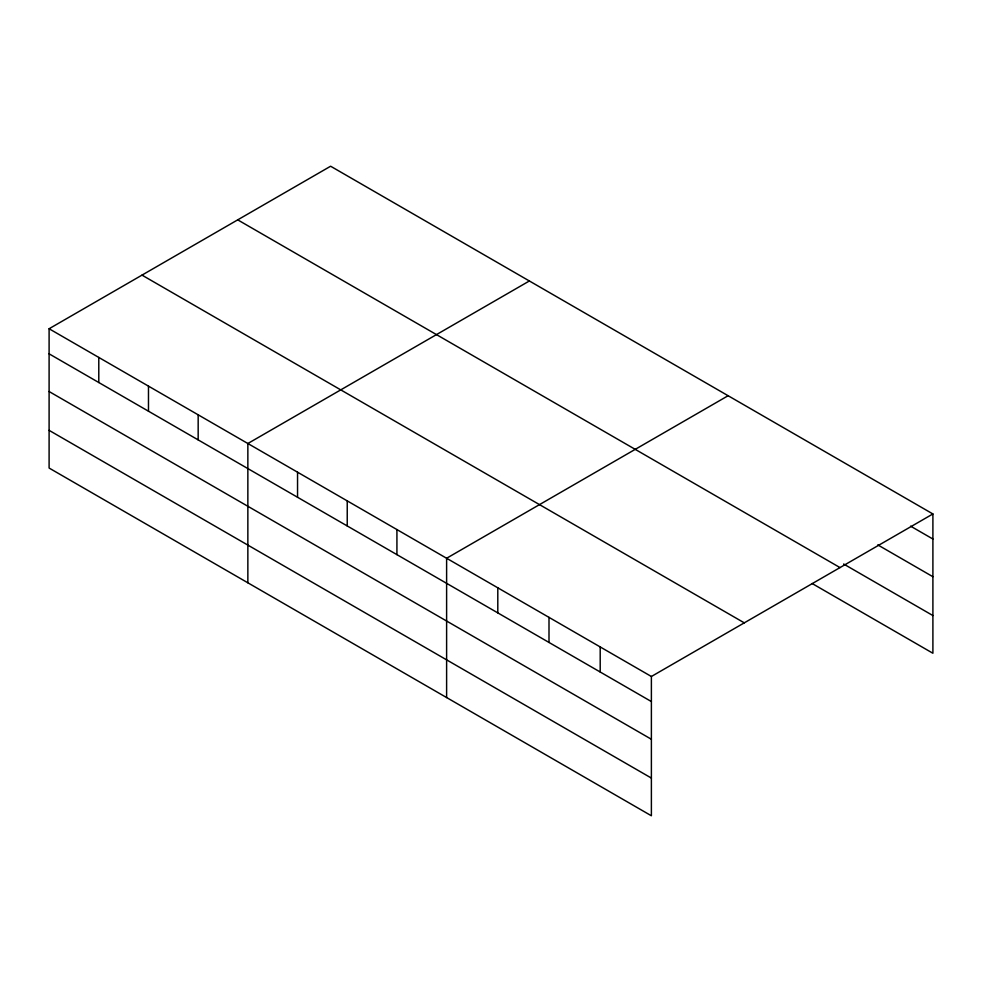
<?xml version="1.0" encoding="UTF-8"?>
<svg xmlns="http://www.w3.org/2000/svg" width="982" height="982" viewBox="0 0 982 982"><rect width="100%" height="100%" fill="white"/><g stroke="black" fill="none" stroke-linecap="round" stroke-linejoin="round"><path stroke-width="1.47" d="M812.139 583.517L932.9 653.251L932.9 513.954L330.615 166.228L49.1 328.749L49.1 468.046L651.385 815.772L651.385 676.488L49.1 328.749M529.372 280.975L247.857 443.508L247.857 582.792M728.116 395.721L446.614 558.255L446.614 697.551M651.385 676.488L932.9 513.954M910.584 526.143L932.9 539.02M877.773 544.887L932.9 576.716M843.636 564.012L932.9 615.554M237.718 219.858L840.003 567.584M141.997 275.12L744.282 622.846M49.1 353.827L651.385 701.553M49.1 391.523L651.385 739.25M49.1 430.349L651.385 778.075M600.198 646.929L600.198 671.995M548.999 617.371L548.999 642.437M497.8 587.813L497.8 612.878M396.924 529.568L396.924 554.634M347.235 500.881L347.235 525.947M297.546 472.195L297.546 497.26M198.168 414.821L198.168 439.887M148.478 386.135L148.478 411.2M98.789 357.448L98.789 382.514"/></g></svg>
